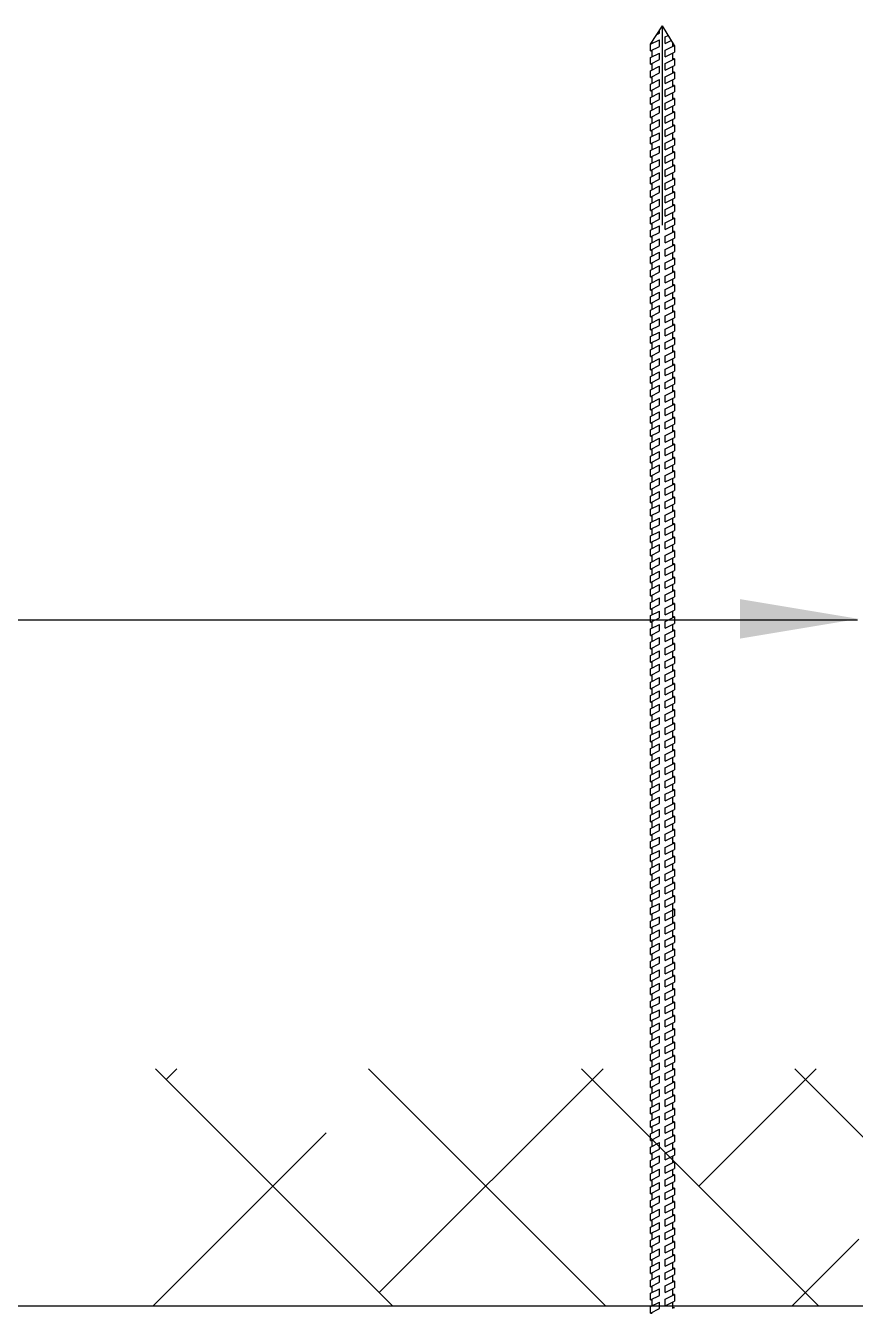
# Model space of a CAD drawing. Header units: millimetres. Extents: x -1985 to 969, y 203 to 500.
# Drawn here: x -1862.67 to -1845.19, y 338.74 to 365.86 of the extents above; entities that cross this region are included whole.
import ezdxf

# ---------------------------------------------------------------- set-up
doc = ezdxf.new("R2010")
doc.units = ezdxf.units.MM
doc.layers.add('А_1500_90', color=7, linetype='Continuous')

msp = doc.modelspace()

# ---------------------------------------------------------------- linework, layer by layer
for p, q in [((-1885.632, 353.347), (-1845.142, 353.347)), ((-1854.933, 338.891), (-1859.933, 343.891)), ((-1859.707, 343.664), (-1859.48, 343.891)), ((-1850.443, 338.891), (-1855.443, 343.891)), ((-1855.217, 339.174), (-1850.5, 343.891)), ((-1845.953, 338.891), (-1850.953, 343.891)), ((-1848.482, 341.419), (-1846.01, 343.891)), ((-1841.463, 338.891), (-1846.463, 343.891)), ((-1859.99, 338.891), (-1856.339, 342.542)), ((-1846.52, 338.891), (-1845.114, 340.297)), ((-1794.595, 338.891), (-1867.248, 338.891))]:
    msp.add_line(p, q)
msp.add_solid([(-1847.618, 353.784), (-1847.618, 352.951), (-1845.118, 353.368)])
at = {"layer": 'А_1500_90'}
for p, q in [((-1849.499, 365.471), (-1849.248, 365.862)), ((-1849.367, 365.678), (-1849.309, 365.707)), ((-1849.309, 365.707), (-1849.309, 365.768)), ((-1848.999, 365.446), (-1849.248, 365.862)), ((-1849.192, 365.628), (-1849.127, 365.66)), ((-1849.192, 365.488), (-1849.192, 365.628)), ((-1849.499, 365.471), (-1849.309, 365.568)), ((-1849.499, 365.331), (-1849.499, 365.471)), ((-1849.499, 365.331), (-1849.309, 365.428)), ((-1849.469, 365.486), (-1849.469, 365.518)), ((-1849.309, 365.428), (-1849.309, 365.568)), ((-1849.192, 365.488), (-1849.063, 365.553)), ((-1849.192, 365.347), (-1848.999, 365.446)), ((-1849.029, 365.43), (-1849.029, 365.496)), ((-1848.999, 365.446), (-1849.029, 365.446)), ((-1848.999, 365.446), (-1848.999, 365.306)), ((-1849.499, 365.331), (-1849.469, 365.331)), ((-1849.499, 365.191), (-1849.309, 365.288)), ((-1849.499, 365.051), (-1849.499, 365.191)), ((-1849.499, 365.051), (-1849.309, 365.148)), ((-1849.469, 365.206), (-1849.469, 365.346)), ((-1849.309, 365.148), (-1849.309, 365.288)), ((-1849.192, 365.207), (-1849.192, 365.347)), ((-1849.192, 365.207), (-1848.999, 365.306)), ((-1849.192, 365.068), (-1848.999, 365.166)), ((-1849.029, 365.151), (-1849.029, 365.29)), ((-1848.999, 365.166), (-1849.029, 365.166)), ((-1848.999, 365.166), (-1848.999, 365.026)), ((-1849.499, 365.051), (-1849.469, 365.051)), ((-1849.499, 364.912), (-1849.309, 365.008)), ((-1849.499, 364.772), (-1849.499, 364.912)), ((-1849.499, 364.772), (-1849.309, 364.868)), ((-1849.469, 364.927), (-1849.469, 365.066)), ((-1849.309, 364.868), (-1849.309, 365.008)), ((-1849.192, 364.928), (-1849.192, 365.068)), ((-1849.192, 364.928), (-1848.999, 365.026)), ((-1849.192, 364.788), (-1848.999, 364.886)), ((-1849.029, 364.871), (-1849.029, 365.011)), ((-1848.999, 364.886), (-1849.029, 364.886)), ((-1848.999, 364.886), (-1848.999, 364.746)), ((-1849.499, 364.772), (-1849.469, 364.772)), ((-1849.499, 364.631), (-1849.309, 364.728)), ((-1849.499, 364.491), (-1849.499, 364.631)), ((-1849.499, 364.491), (-1849.309, 364.588)), ((-1849.469, 364.647), (-1849.469, 364.787)), ((-1849.309, 364.588), (-1849.309, 364.728)), ((-1849.192, 364.648), (-1849.192, 364.788)), ((-1849.192, 364.648), (-1848.999, 364.746)), ((-1849.192, 364.509), (-1848.999, 364.607)), ((-1849.029, 364.592), (-1849.029, 364.731)), ((-1848.999, 364.607), (-1849.029, 364.607)), ((-1848.999, 364.607), (-1848.999, 364.467)), ((-1849.499, 364.491), (-1849.469, 364.491)), ((-1849.499, 364.353), (-1849.309, 364.449)), ((-1849.499, 364.213), (-1849.499, 364.353)), ((-1849.499, 364.213), (-1849.309, 364.309)), ((-1849.469, 364.368), (-1849.469, 364.507)), ((-1849.309, 364.309), (-1849.309, 364.449)), ((-1849.192, 364.369), (-1849.192, 364.509)), ((-1849.192, 364.369), (-1848.999, 364.467)), ((-1849.192, 364.229), (-1848.999, 364.327)), ((-1849.029, 364.312), (-1849.029, 364.452)), ((-1848.999, 364.327), (-1849.029, 364.327)), ((-1848.999, 364.327), (-1848.999, 364.187)), ((-1849.499, 364.213), (-1849.469, 364.213)), ((-1849.499, 364.072), (-1849.309, 364.169)), ((-1849.499, 363.932), (-1849.499, 364.072)), ((-1849.499, 363.932), (-1849.309, 364.029)), ((-1849.469, 364.088), (-1849.469, 364.228)), ((-1849.309, 364.029), (-1849.309, 364.169)), ((-1849.192, 364.089), (-1849.192, 364.229)), ((-1849.192, 364.089), (-1848.999, 364.187)), ((-1849.192, 363.949), (-1848.999, 364.047)), ((-1849.029, 364.032), (-1849.029, 364.172)), ((-1848.999, 364.047), (-1849.029, 364.047)), ((-1848.999, 364.047), (-1848.999, 363.907)), ((-1849.499, 363.932), (-1849.469, 363.932)), ((-1849.499, 363.792), (-1849.309, 363.889)), ((-1849.499, 363.652), (-1849.499, 363.792)), ((-1849.499, 363.652), (-1849.309, 363.749)), ((-1849.469, 363.807), (-1849.469, 363.948)), ((-1849.309, 363.749), (-1849.309, 363.889)), ((-1849.192, 363.809), (-1849.192, 363.949)), ((-1849.192, 363.809), (-1848.999, 363.907)), ((-1849.192, 363.668), (-1848.999, 363.767)), ((-1849.029, 363.751), (-1849.029, 363.892)), ((-1848.999, 363.767), (-1849.029, 363.767)), ((-1848.999, 363.767), (-1848.999, 363.627)), ((-1849.499, 363.652), (-1849.469, 363.652)), ((-1849.499, 363.512), (-1849.309, 363.609)), ((-1849.499, 363.372), (-1849.499, 363.512)), ((-1849.499, 363.372), (-1849.309, 363.469)), ((-1849.469, 363.527), (-1849.469, 363.667)), ((-1849.309, 363.469), (-1849.309, 363.609)), ((-1849.192, 363.528), (-1849.192, 363.668)), ((-1849.192, 363.528), (-1848.999, 363.627)), ((-1849.192, 363.388), (-1848.999, 363.486)), ((-1849.029, 363.471), (-1849.029, 363.611)), ((-1848.999, 363.486), (-1849.029, 363.486)), ((-1848.999, 363.486), (-1848.999, 363.346)), ((-1849.499, 363.372), (-1849.469, 363.372)), ((-1849.499, 363.231), (-1849.309, 363.328)), ((-1849.499, 363.091), (-1849.499, 363.231)), ((-1849.499, 363.091), (-1849.309, 363.188)), ((-1849.469, 363.247), (-1849.469, 363.387)), ((-1849.309, 363.188), (-1849.309, 363.328)), ((-1849.192, 363.248), (-1849.192, 363.388)), ((-1849.192, 363.248), (-1848.999, 363.346)), ((-1849.192, 363.108), (-1848.999, 363.206)), ((-1849.029, 363.191), (-1849.029, 363.331)), ((-1848.999, 363.206), (-1849.029, 363.206)), ((-1848.999, 363.206), (-1848.999, 363.066)), ((-1849.499, 363.091), (-1849.469, 363.091)), ((-1849.499, 362.951), (-1849.309, 363.048)), ((-1849.499, 362.811), (-1849.499, 362.951)), ((-1849.469, 362.966), (-1849.469, 363.107)), ((-1849.309, 362.908), (-1849.309, 363.048)), ((-1849.192, 362.968), (-1849.192, 363.108)), ((-1849.192, 362.968), (-1848.999, 363.066)), ((-1849.192, 362.829), (-1848.999, 362.927)), ((-1849.029, 362.912), (-1849.029, 363.051)), ((-1848.999, 362.927), (-1849.029, 362.927)), ((-1848.999, 362.927), (-1848.999, 362.787)), ((-1849.499, 362.811), (-1849.309, 362.908)), ((-1849.499, 362.811), (-1849.469, 362.811)), ((-1849.499, 362.672), (-1849.309, 362.769)), ((-1849.499, 362.532), (-1849.499, 362.672)), ((-1849.469, 362.687), (-1849.469, 362.826)), ((-1849.309, 362.629), (-1849.309, 362.769)), ((-1849.192, 362.689), (-1849.192, 362.829)), ((-1849.192, 362.689), (-1848.999, 362.787)), ((-1849.192, 362.548), (-1848.999, 362.647)), ((-1849.029, 362.631), (-1849.029, 362.772)), ((-1848.999, 362.647), (-1849.029, 362.647)), ((-1848.999, 362.647), (-1848.999, 362.507)), ((-1849.499, 362.532), (-1849.309, 362.629)), ((-1849.499, 362.532), (-1849.469, 362.532)), ((-1849.499, 362.392), (-1849.309, 362.489)), ((-1849.499, 362.252), (-1849.499, 362.392)), ((-1849.469, 362.407), (-1849.469, 362.547)), ((-1849.309, 362.349), (-1849.309, 362.489)), ((-1849.192, 362.408), (-1849.192, 362.548)), ((-1849.192, 362.408), (-1848.999, 362.507)), ((-1849.192, 362.269), (-1848.999, 362.367)), ((-1849.029, 362.352), (-1849.029, 362.491)), ((-1848.999, 362.367), (-1849.029, 362.367)), ((-1848.999, 362.367), (-1848.999, 362.227)), ((-1849.499, 362.252), (-1849.309, 362.349)), ((-1849.499, 362.252), (-1849.469, 362.252)), ((-1849.499, 362.113), (-1849.309, 362.209)), ((-1849.499, 361.973), (-1849.499, 362.113)), ((-1849.469, 362.128), (-1849.469, 362.267)), ((-1849.309, 362.069), (-1849.309, 362.209)), ((-1849.192, 362.129), (-1849.192, 362.269)), ((-1849.192, 362.129), (-1848.999, 362.227)), ((-1849.029, 362.072), (-1849.029, 362.212)), ((-1849.499, 361.973), (-1849.309, 362.069)), ((-1849.499, 361.973), (-1849.469, 361.973)), ((-1849.499, 361.832), (-1849.309, 361.929)), ((-1849.499, 361.692), (-1849.499, 361.832)), ((-1849.469, 361.848), (-1849.469, 361.988)), ((-1849.309, 361.789), (-1849.309, 361.929)), ((-1849.192, 361.989), (-1848.999, 362.087)), ((-1849.192, 361.849), (-1849.192, 361.989)), ((-1849.192, 361.849), (-1848.999, 361.947)), ((-1848.999, 362.087), (-1849.029, 362.087)), ((-1849.029, 361.793), (-1849.029, 361.932)), ((-1848.999, 362.087), (-1848.999, 361.947)), ((-1849.499, 361.692), (-1849.309, 361.789)), ((-1849.499, 361.692), (-1849.469, 361.692)), ((-1849.499, 361.553), (-1849.309, 361.65)), ((-1849.499, 361.413), (-1849.499, 361.553)), ((-1849.469, 361.569), (-1849.469, 361.708)), ((-1849.309, 361.51), (-1849.309, 361.65)), ((-1849.192, 361.71), (-1848.999, 361.808)), ((-1849.192, 361.57), (-1849.192, 361.71)), ((-1849.192, 361.57), (-1848.999, 361.668)), ((-1848.999, 361.808), (-1849.029, 361.808)), ((-1849.029, 361.513), (-1849.029, 361.653)), ((-1848.999, 361.808), (-1848.999, 361.668)), ((-1849.499, 361.413), (-1849.309, 361.51)), ((-1849.499, 361.413), (-1849.469, 361.413)), ((-1849.499, 361.273), (-1849.309, 361.37)), ((-1849.469, 361.288), (-1849.469, 361.429)), ((-1849.309, 361.23), (-1849.309, 361.37)), ((-1849.192, 361.43), (-1848.999, 361.528)), ((-1849.192, 361.29), (-1849.192, 361.43)), ((-1849.192, 361.29), (-1848.999, 361.388)), ((-1848.999, 361.528), (-1849.029, 361.528)), ((-1849.029, 361.232), (-1849.029, 361.373)), ((-1848.999, 361.528), (-1848.999, 361.388)), ((-1849.499, 361.133), (-1849.499, 361.273)), ((-1849.499, 361.133), (-1849.309, 361.23)), ((-1849.499, 361.133), (-1849.469, 361.133)), ((-1849.499, 360.993), (-1849.309, 361.09)), ((-1849.469, 361.008), (-1849.469, 361.148)), ((-1849.309, 360.95), (-1849.309, 361.09)), ((-1849.192, 361.15), (-1848.999, 361.248)), ((-1849.192, 361.01), (-1849.192, 361.15)), ((-1849.192, 361.01), (-1848.999, 361.108)), ((-1848.999, 361.248), (-1849.029, 361.248)), ((-1849.029, 360.952), (-1849.029, 361.092)), ((-1848.999, 361.248), (-1848.999, 361.108)), ((-1849.499, 360.853), (-1849.499, 360.993)), ((-1849.499, 360.853), (-1849.309, 360.95)), ((-1849.499, 360.853), (-1849.469, 360.853)), ((-1849.499, 360.713), (-1849.309, 360.81)), ((-1849.469, 360.728), (-1849.469, 360.868)), ((-1849.309, 360.67), (-1849.309, 360.81)), ((-1849.192, 360.869), (-1848.999, 360.968)), ((-1849.192, 360.729), (-1849.192, 360.869)), ((-1849.192, 360.729), (-1848.999, 360.828)), ((-1848.999, 360.968), (-1849.029, 360.968)), ((-1849.029, 360.672), (-1849.029, 360.812)), ((-1848.999, 360.968), (-1848.999, 360.828)), ((-1849.499, 360.573), (-1849.499, 360.713)), ((-1849.499, 360.573), (-1849.309, 360.67)), ((-1849.499, 360.573), (-1849.469, 360.573)), ((-1849.499, 360.432), (-1849.309, 360.529)), ((-1849.469, 360.448), (-1849.469, 360.588)), ((-1849.309, 360.389), (-1849.309, 360.529)), ((-1849.192, 360.589), (-1848.999, 360.687)), ((-1849.192, 360.449), (-1849.192, 360.589)), ((-1849.192, 360.449), (-1848.999, 360.547)), ((-1848.999, 360.687), (-1849.029, 360.687)), ((-1849.029, 360.392), (-1849.029, 360.532)), ((-1848.999, 360.687), (-1848.999, 360.547)), ((-1849.499, 360.292), (-1849.499, 360.432)), ((-1849.499, 360.292), (-1849.309, 360.389)), ((-1849.499, 360.292), (-1849.469, 360.292)), ((-1849.499, 360.152), (-1849.309, 360.249)), ((-1849.469, 360.167), (-1849.469, 360.308)), ((-1849.309, 360.109), (-1849.309, 360.249)), ((-1849.192, 360.309), (-1848.999, 360.407)), ((-1849.192, 360.169), (-1849.192, 360.309)), ((-1849.192, 360.169), (-1848.999, 360.267)), ((-1848.999, 360.407), (-1849.029, 360.407)), ((-1849.029, 360.112), (-1849.029, 360.252)), ((-1848.999, 360.407), (-1848.999, 360.267)), ((-1849.499, 360.012), (-1849.499, 360.152)), ((-1849.499, 360.012), (-1849.309, 360.109)), ((-1849.499, 360.012), (-1849.469, 360.012)), ((-1849.499, 359.873), (-1849.309, 359.97)), ((-1849.469, 359.888), (-1849.469, 360.027)), ((-1849.309, 359.83), (-1849.309, 359.97)), ((-1849.192, 360.03), (-1848.999, 360.128)), ((-1849.192, 359.89), (-1849.192, 360.03)), ((-1849.192, 359.89), (-1848.999, 359.988)), ((-1848.999, 360.128), (-1849.029, 360.128)), ((-1849.029, 359.832), (-1849.029, 359.972)), ((-1848.999, 360.128), (-1848.999, 359.988)), ((-1849.499, 359.733), (-1849.499, 359.873)), ((-1849.499, 359.733), (-1849.309, 359.83)), ((-1849.499, 359.733), (-1849.469, 359.733)), ((-1849.499, 359.593), (-1849.309, 359.69)), ((-1849.469, 359.608), (-1849.469, 359.748)), ((-1849.309, 359.55), (-1849.309, 359.69)), ((-1849.192, 359.749), (-1848.999, 359.848)), ((-1849.192, 359.609), (-1849.192, 359.749)), ((-1849.192, 359.609), (-1848.999, 359.708)), ((-1848.999, 359.848), (-1849.029, 359.848)), ((-1849.029, 359.553), (-1849.029, 359.692)), ((-1848.999, 359.848), (-1848.999, 359.708)), ((-1849.499, 359.453), (-1849.499, 359.593)), ((-1849.499, 359.453), (-1849.309, 359.55)), ((-1849.499, 359.453), (-1849.469, 359.453)), ((-1849.499, 359.314), (-1849.309, 359.41)), ((-1849.469, 359.329), (-1849.469, 359.468)), ((-1849.309, 359.27), (-1849.309, 359.41)), ((-1849.192, 359.47), (-1848.999, 359.568)), ((-1849.192, 359.33), (-1849.192, 359.47)), ((-1849.192, 359.33), (-1848.999, 359.428)), ((-1848.999, 359.568), (-1849.029, 359.568)), ((-1849.029, 359.273), (-1849.029, 359.413)), ((-1848.999, 359.568), (-1848.999, 359.428)), ((-1849.499, 359.174), (-1849.499, 359.314)), ((-1849.499, 359.174), (-1849.309, 359.27)), ((-1849.499, 359.174), (-1849.469, 359.174)), ((-1849.499, 359.033), (-1849.309, 359.13)), ((-1849.469, 359.049), (-1849.469, 359.189)), ((-1849.309, 358.99), (-1849.309, 359.13)), ((-1849.192, 359.19), (-1848.999, 359.288)), ((-1849.192, 359.05), (-1849.192, 359.19)), ((-1849.192, 359.05), (-1848.999, 359.148)), ((-1848.999, 359.288), (-1849.029, 359.288)), ((-1849.029, 358.994), (-1849.029, 359.133)), ((-1848.999, 359.288), (-1848.999, 359.148)), ((-1849.499, 358.893), (-1849.499, 359.033)), ((-1849.499, 358.893), (-1849.309, 358.99)), ((-1849.499, 358.893), (-1849.469, 358.893)), ((-1849.499, 358.754), (-1849.309, 358.851)), ((-1849.469, 358.77), (-1849.469, 358.909)), ((-1849.309, 358.711), (-1849.309, 358.851)), ((-1849.192, 358.911), (-1848.999, 359.009)), ((-1849.192, 358.771), (-1849.192, 358.911)), ((-1849.192, 358.771), (-1848.999, 358.869)), ((-1848.999, 359.009), (-1849.029, 359.009)), ((-1849.029, 358.714), (-1849.029, 358.854)), ((-1848.999, 359.009), (-1848.999, 358.869)), ((-1849.499, 358.614), (-1849.499, 358.754)), ((-1849.499, 358.614), (-1849.309, 358.711)), ((-1849.499, 358.614), (-1849.469, 358.614)), ((-1849.499, 358.474), (-1849.309, 358.571)), ((-1849.469, 358.489), (-1849.469, 358.63)), ((-1849.309, 358.431), (-1849.309, 358.571)), ((-1849.192, 358.631), (-1848.999, 358.729)), ((-1849.192, 358.491), (-1849.192, 358.631)), ((-1849.192, 358.491), (-1848.999, 358.589)), ((-1848.999, 358.729), (-1849.029, 358.729)), ((-1849.029, 358.433), (-1849.029, 358.574)), ((-1848.999, 358.729), (-1848.999, 358.589)), ((-1849.499, 358.334), (-1849.499, 358.474)), ((-1849.499, 358.334), (-1849.309, 358.431)), ((-1849.499, 358.334), (-1849.469, 358.334)), ((-1849.469, 358.209), (-1849.469, 358.349)), ((-1849.192, 358.35), (-1848.999, 358.449)), ((-1849.192, 358.21), (-1849.192, 358.35)), ((-1849.192, 358.21), (-1848.999, 358.309)), ((-1848.999, 358.449), (-1849.029, 358.449)), ((-1848.999, 358.449), (-1848.999, 358.309)), ((-1849.499, 358.194), (-1849.309, 358.291)), ((-1849.499, 358.054), (-1849.499, 358.194)), ((-1849.499, 358.054), (-1849.309, 358.151)), ((-1849.499, 358.054), (-1849.469, 358.054)), ((-1849.469, 357.929), (-1849.469, 358.069)), ((-1849.309, 358.151), (-1849.309, 358.291)), ((-1849.192, 358.07), (-1848.999, 358.168)), ((-1849.192, 357.93), (-1849.192, 358.07)), ((-1849.192, 357.93), (-1848.999, 358.028)), ((-1849.029, 358.153), (-1849.029, 358.293)), ((-1848.999, 358.168), (-1849.029, 358.168)), ((-1848.999, 358.168), (-1848.999, 358.028)), ((-1849.499, 357.914), (-1849.309, 358.011)), ((-1849.499, 357.774), (-1849.499, 357.914)), ((-1849.499, 357.774), (-1849.309, 357.871)), ((-1849.499, 357.774), (-1849.469, 357.774)), ((-1849.469, 357.648), (-1849.469, 357.789)), ((-1849.309, 357.871), (-1849.309, 358.011)), ((-1849.192, 357.79), (-1848.999, 357.888)), ((-1849.192, 357.65), (-1849.192, 357.79)), ((-1849.029, 357.873), (-1849.029, 358.013)), ((-1848.999, 357.888), (-1849.029, 357.888)), ((-1848.999, 357.888), (-1848.999, 357.748)), ((-1849.499, 357.633), (-1849.309, 357.73)), ((-1849.499, 357.493), (-1849.499, 357.633)), ((-1849.499, 357.493), (-1849.309, 357.59)), ((-1849.499, 357.493), (-1849.469, 357.493)), ((-1849.469, 357.368), (-1849.469, 357.508)), ((-1849.309, 357.59), (-1849.309, 357.73)), ((-1849.192, 357.65), (-1848.999, 357.748)), ((-1849.192, 357.51), (-1848.999, 357.608)), ((-1849.192, 357.37), (-1849.192, 357.51)), ((-1849.029, 357.592), (-1849.029, 357.733)), ((-1848.999, 357.608), (-1849.029, 357.608)), ((-1848.999, 357.608), (-1848.999, 357.468)), ((-1849.499, 357.353), (-1849.309, 357.45)), ((-1849.499, 357.213), (-1849.499, 357.353)), ((-1849.499, 357.213), (-1849.309, 357.31)), ((-1849.469, 357.089), (-1849.469, 357.228)), ((-1849.309, 357.31), (-1849.309, 357.45)), ((-1849.192, 357.37), (-1848.999, 357.468)), ((-1849.192, 357.23), (-1848.999, 357.329)), ((-1849.192, 357.09), (-1849.192, 357.23)), ((-1849.029, 357.313), (-1849.029, 357.452)), ((-1848.999, 357.329), (-1849.029, 357.329)), ((-1848.999, 357.329), (-1848.999, 357.189)), ((-1849.499, 357.213), (-1849.469, 357.213)), ((-1849.499, 357.074), (-1849.309, 357.171)), ((-1849.499, 356.934), (-1849.499, 357.074)), ((-1849.499, 356.934), (-1849.309, 357.031)), ((-1849.469, 356.809), (-1849.469, 356.949)), ((-1849.309, 357.031), (-1849.309, 357.171)), ((-1849.192, 357.09), (-1848.999, 357.189)), ((-1849.192, 356.95), (-1848.999, 357.049)), ((-1849.192, 356.81), (-1849.192, 356.95)), ((-1849.029, 357.033), (-1849.029, 357.173)), ((-1848.999, 357.049), (-1849.029, 357.049)), ((-1848.999, 357.049), (-1848.999, 356.909)), ((-1849.499, 356.934), (-1849.469, 356.934)), ((-1849.499, 356.794), (-1849.309, 356.891)), ((-1849.499, 356.654), (-1849.499, 356.794)), ((-1849.499, 356.654), (-1849.309, 356.751)), ((-1849.309, 356.751), (-1849.309, 356.891)), ((-1849.192, 356.81), (-1848.999, 356.909)), ((-1849.192, 356.671), (-1848.999, 356.769)), ((-1849.192, 356.531), (-1849.192, 356.671)), ((-1849.029, 356.754), (-1849.029, 356.893)), ((-1848.999, 356.769), (-1849.029, 356.769)), ((-1848.999, 356.769), (-1848.999, 356.629)), ((-1849.499, 356.654), (-1849.469, 356.654)), ((-1849.499, 356.514), (-1849.309, 356.611)), ((-1849.499, 356.374), (-1849.499, 356.514)), ((-1849.499, 356.374), (-1849.309, 356.471)), ((-1849.469, 356.53), (-1849.469, 356.669)), ((-1849.309, 356.471), (-1849.309, 356.611)), ((-1849.192, 356.531), (-1848.999, 356.629)), ((-1849.192, 356.391), (-1848.999, 356.489)), ((-1849.029, 356.474), (-1849.029, 356.614)), ((-1848.999, 356.489), (-1849.029, 356.489)), ((-1848.999, 356.489), (-1848.999, 356.349)), ((-1849.499, 356.374), (-1849.469, 356.374)), ((-1849.499, 356.234), (-1849.309, 356.331)), ((-1849.499, 356.094), (-1849.499, 356.234)), ((-1849.499, 356.094), (-1849.309, 356.191)), ((-1849.469, 356.249), (-1849.469, 356.39)), ((-1849.309, 356.191), (-1849.309, 356.331)), ((-1849.192, 356.251), (-1849.192, 356.391)), ((-1849.192, 356.251), (-1848.999, 356.349)), ((-1849.192, 356.111), (-1848.999, 356.21)), ((-1849.029, 356.194), (-1849.029, 356.334)), ((-1848.999, 356.21), (-1849.029, 356.21)), ((-1848.999, 356.21), (-1848.999, 356.07)), ((-1849.499, 356.094), (-1849.469, 356.094)), ((-1849.499, 355.955), (-1849.309, 356.052)), ((-1849.499, 355.815), (-1849.499, 355.955)), ((-1849.499, 355.815), (-1849.309, 355.912)), ((-1849.469, 355.97), (-1849.469, 356.109)), ((-1849.309, 355.912), (-1849.309, 356.052)), ((-1849.192, 355.971), (-1849.192, 356.111)), ((-1849.192, 355.971), (-1848.999, 356.07)), ((-1849.192, 355.831), (-1848.999, 355.929)), ((-1849.029, 355.914), (-1849.029, 356.054)), ((-1848.999, 355.929), (-1849.029, 355.929)), ((-1848.999, 355.929), (-1848.999, 355.789)), ((-1849.499, 355.815), (-1849.469, 355.815)), ((-1849.499, 355.675), (-1849.309, 355.772)), ((-1849.499, 355.535), (-1849.499, 355.675)), ((-1849.499, 355.535), (-1849.309, 355.632)), ((-1849.469, 355.69), (-1849.469, 355.83)), ((-1849.309, 355.632), (-1849.309, 355.772)), ((-1849.192, 355.691), (-1849.192, 355.831)), ((-1849.192, 355.691), (-1848.999, 355.789)), ((-1849.192, 355.551), (-1848.999, 355.649)), ((-1849.029, 355.634), (-1849.029, 355.774)), ((-1848.999, 355.649), (-1849.029, 355.649)), ((-1848.999, 355.649), (-1848.999, 355.509)), ((-1849.499, 355.535), (-1849.469, 355.535)), ((-1849.499, 355.395), (-1849.309, 355.491)), ((-1849.499, 355.255), (-1849.499, 355.395)), ((-1849.499, 355.255), (-1849.309, 355.351)), ((-1849.469, 355.41), (-1849.469, 355.55)), ((-1849.309, 355.351), (-1849.309, 355.491)), ((-1849.192, 355.411), (-1849.192, 355.551)), ((-1849.192, 355.411), (-1848.999, 355.509)), ((-1849.192, 355.271), (-1848.999, 355.369)), ((-1849.029, 355.354), (-1849.029, 355.494)), ((-1848.999, 355.369), (-1849.029, 355.369)), ((-1848.999, 355.369), (-1848.999, 355.229)), ((-1849.499, 355.255), (-1849.469, 355.255)), ((-1849.499, 355.114), (-1849.309, 355.211)), ((-1849.499, 354.974), (-1849.499, 355.114)), ((-1849.499, 354.974), (-1849.309, 355.071)), ((-1849.469, 355.13), (-1849.469, 355.27)), ((-1849.309, 355.071), (-1849.309, 355.211)), ((-1849.192, 355.131), (-1849.192, 355.271)), ((-1849.192, 355.131), (-1848.999, 355.229)), ((-1849.192, 354.99), (-1848.999, 355.089)), ((-1849.029, 355.073), (-1849.029, 355.214)), ((-1848.999, 355.089), (-1849.029, 355.089)), ((-1848.999, 355.089), (-1848.999, 354.949)), ((-1849.499, 354.974), (-1849.469, 354.974)), ((-1849.499, 354.834), (-1849.309, 354.931)), ((-1849.499, 354.694), (-1849.499, 354.834)), ((-1849.499, 354.694), (-1849.309, 354.791)), ((-1849.469, 354.849), (-1849.469, 354.99)), ((-1849.309, 354.791), (-1849.309, 354.931)), ((-1849.192, 354.85), (-1849.192, 354.99)), ((-1849.192, 354.85), (-1848.999, 354.949)), ((-1849.192, 354.71), (-1848.999, 354.808)), ((-1849.029, 354.793), (-1849.029, 354.933)), ((-1848.999, 354.808), (-1849.029, 354.808)), ((-1848.999, 354.808), (-1848.999, 354.668)), ((-1849.499, 354.694), (-1849.469, 354.694)), ((-1849.499, 354.554), (-1849.309, 354.651)), ((-1849.499, 354.414), (-1849.499, 354.554)), ((-1849.499, 354.414), (-1849.309, 354.511)), ((-1849.469, 354.569), (-1849.469, 354.709)), ((-1849.309, 354.511), (-1849.309, 354.651)), ((-1849.192, 354.57), (-1849.192, 354.71)), ((-1849.192, 354.57), (-1848.999, 354.668)), ((-1849.192, 354.431), (-1848.999, 354.529)), ((-1849.029, 354.514), (-1849.029, 354.653)), ((-1848.999, 354.529), (-1849.029, 354.529)), ((-1848.999, 354.529), (-1848.999, 354.389)), ((-1849.499, 354.414), (-1849.469, 354.414)), ((-1849.499, 354.275), (-1849.309, 354.371)), ((-1849.499, 354.135), (-1849.499, 354.275)), ((-1849.499, 354.135), (-1849.309, 354.231)), ((-1849.469, 354.29), (-1849.469, 354.429)), ((-1849.309, 354.231), (-1849.309, 354.371)), ((-1849.192, 354.291), (-1849.192, 354.431)), ((-1849.192, 354.291), (-1848.999, 354.389)), ((-1849.192, 354.151), (-1848.999, 354.249)), ((-1849.029, 354.234), (-1849.029, 354.374)), ((-1848.999, 354.249), (-1849.029, 354.249)), ((-1848.999, 354.249), (-1848.999, 354.109)), ((-1849.499, 354.135), (-1849.469, 354.135)), ((-1849.499, 353.994), (-1849.309, 354.091)), ((-1849.499, 353.854), (-1849.499, 353.994)), ((-1849.469, 354.01), (-1849.469, 354.15)), ((-1849.309, 353.951), (-1849.309, 354.091)), ((-1849.192, 354.011), (-1849.192, 354.151)), ((-1849.192, 354.011), (-1848.999, 354.109)), ((-1849.192, 353.871), (-1848.999, 353.97)), ((-1849.029, 353.954), (-1849.029, 354.094)), ((-1848.999, 353.97), (-1849.029, 353.97)), ((-1848.999, 353.97), (-1848.999, 353.83)), ((-1849.499, 353.854), (-1849.309, 353.951)), ((-1849.499, 353.854), (-1849.469, 353.854)), ((-1849.499, 353.715), (-1849.309, 353.812)), ((-1849.499, 353.575), (-1849.499, 353.715)), ((-1849.469, 353.73), (-1849.469, 353.87)), ((-1849.309, 353.672), (-1849.309, 353.812)), ((-1849.192, 353.731), (-1849.192, 353.871)), ((-1849.192, 353.731), (-1848.999, 353.83)), ((-1849.192, 353.591), (-1848.999, 353.69)), ((-1849.029, 353.674), (-1849.029, 353.814)), ((-1848.999, 353.69), (-1849.029, 353.69)), ((-1848.999, 353.69), (-1848.999, 353.55)), ((-1849.499, 353.575), (-1849.309, 353.672)), ((-1849.499, 353.575), (-1849.469, 353.575)), ((-1849.499, 353.435), (-1849.309, 353.532)), ((-1849.499, 353.295), (-1849.499, 353.435)), ((-1849.469, 353.45), (-1849.469, 353.59)), ((-1849.309, 353.392), (-1849.309, 353.532)), ((-1849.192, 353.451), (-1849.192, 353.591)), ((-1849.192, 353.451), (-1848.999, 353.55)), ((-1849.029, 353.395), (-1849.029, 353.534)), ((-1849.499, 353.295), (-1849.309, 353.392)), ((-1849.499, 353.295), (-1849.469, 353.295)), ((-1849.499, 353.155), (-1849.309, 353.252)), ((-1849.499, 353.015), (-1849.499, 353.155)), ((-1849.469, 353.17), (-1849.469, 353.31)), ((-1849.309, 353.112), (-1849.309, 353.252)), ((-1849.192, 353.312), (-1848.999, 353.41)), ((-1849.192, 353.172), (-1849.192, 353.312)), ((-1849.192, 353.172), (-1848.999, 353.27)), ((-1848.999, 353.41), (-1849.029, 353.41)), ((-1849.029, 353.114), (-1849.029, 353.255)), ((-1848.999, 353.41), (-1848.999, 353.27)), ((-1849.499, 353.015), (-1849.309, 353.112)), ((-1849.499, 353.015), (-1849.469, 353.015)), ((-1849.499, 352.875), (-1849.309, 352.972)), ((-1849.499, 352.735), (-1849.499, 352.875)), ((-1849.469, 352.89), (-1849.469, 353.03)), ((-1849.309, 352.832), (-1849.309, 352.972)), ((-1849.192, 353.031), (-1848.999, 353.13)), ((-1849.192, 352.891), (-1849.192, 353.031)), ((-1849.192, 352.891), (-1848.999, 352.99)), ((-1848.999, 353.13), (-1849.029, 353.13)), ((-1849.029, 352.834), (-1849.029, 352.974)), ((-1848.999, 353.13), (-1848.999, 352.99)), ((-1849.499, 352.735), (-1849.309, 352.832)), ((-1849.499, 352.735), (-1849.469, 352.735)), ((-1849.499, 352.595), (-1849.309, 352.692)), ((-1849.469, 352.61), (-1849.469, 352.75)), ((-1849.309, 352.552), (-1849.309, 352.692)), ((-1849.192, 352.751), (-1848.999, 352.849)), ((-1849.192, 352.611), (-1849.192, 352.751)), ((-1849.192, 352.611), (-1848.999, 352.709)), ((-1848.999, 352.849), (-1849.029, 352.849)), ((-1849.029, 352.554), (-1849.029, 352.694)), ((-1848.999, 352.849), (-1848.999, 352.709)), ((-1849.499, 352.455), (-1849.499, 352.595)), ((-1849.499, 352.455), (-1849.309, 352.552)), ((-1849.499, 352.455), (-1849.469, 352.455)), ((-1849.499, 352.315), (-1849.309, 352.411)), ((-1849.469, 352.33), (-1849.469, 352.47)), ((-1849.309, 352.271), (-1849.309, 352.411)), ((-1849.192, 352.471), (-1848.999, 352.569)), ((-1849.192, 352.331), (-1849.192, 352.471)), ((-1849.192, 352.331), (-1848.999, 352.429)), ((-1848.999, 352.569), (-1849.029, 352.569)), ((-1849.029, 352.273), (-1849.029, 352.414)), ((-1848.999, 352.569), (-1848.999, 352.429)), ((-1849.499, 352.175), (-1849.499, 352.315)), ((-1849.499, 352.175), (-1849.309, 352.271)), ((-1849.499, 352.175), (-1849.469, 352.175)), ((-1849.499, 352.034), (-1849.309, 352.131)), ((-1849.469, 352.049), (-1849.469, 352.19)), ((-1849.309, 351.991), (-1849.309, 352.131)), ((-1849.192, 352.19), (-1848.999, 352.289)), ((-1849.192, 352.05), (-1849.192, 352.19)), ((-1849.192, 352.05), (-1848.999, 352.149)), ((-1848.999, 352.289), (-1849.029, 352.289)), ((-1849.029, 351.993), (-1849.029, 352.133)), ((-1848.999, 352.289), (-1848.999, 352.149)), ((-1849.499, 351.894), (-1849.499, 352.034)), ((-1849.499, 351.894), (-1849.309, 351.991)), ((-1849.499, 351.894), (-1849.469, 351.894)), ((-1849.499, 351.754), (-1849.309, 351.851)), ((-1849.469, 351.769), (-1849.469, 351.909)), ((-1849.309, 351.711), (-1849.309, 351.851)), ((-1849.192, 351.91), (-1848.999, 352.009)), ((-1849.192, 351.77), (-1849.192, 351.91)), ((-1849.192, 351.77), (-1848.999, 351.869)), ((-1848.999, 352.009), (-1849.029, 352.009)), ((-1849.029, 351.714), (-1849.029, 351.853)), ((-1848.999, 352.009), (-1848.999, 351.869)), ((-1849.499, 351.614), (-1849.499, 351.754)), ((-1849.499, 351.614), (-1849.309, 351.711)), ((-1849.499, 351.614), (-1849.469, 351.614)), ((-1849.499, 351.475), (-1849.309, 351.572)), ((-1849.469, 351.49), (-1849.469, 351.629)), ((-1849.309, 351.432), (-1849.309, 351.572)), ((-1849.192, 351.631), (-1848.999, 351.729)), ((-1849.192, 351.491), (-1849.192, 351.631)), ((-1849.192, 351.491), (-1848.999, 351.589)), ((-1848.999, 351.729), (-1849.029, 351.729)), ((-1849.029, 351.434), (-1849.029, 351.574)), ((-1848.999, 351.729), (-1848.999, 351.589)), ((-1849.499, 351.335), (-1849.499, 351.475)), ((-1849.499, 351.335), (-1849.309, 351.432)), ((-1849.499, 351.335), (-1849.469, 351.335)), ((-1849.499, 351.195), (-1849.309, 351.291)), ((-1849.469, 351.21), (-1849.469, 351.35)), ((-1849.309, 351.151), (-1849.309, 351.291)), ((-1849.192, 351.351), (-1848.999, 351.449)), ((-1849.192, 351.211), (-1849.192, 351.351)), ((-1849.192, 351.211), (-1848.999, 351.309)), ((-1848.999, 351.449), (-1849.029, 351.449)), ((-1849.029, 351.155), (-1849.029, 351.294)), ((-1848.999, 351.449), (-1848.999, 351.309)), ((-1849.499, 351.055), (-1849.499, 351.195)), ((-1849.499, 351.055), (-1849.309, 351.151)), ((-1849.499, 351.055), (-1849.469, 351.055)), ((-1849.499, 350.915), (-1849.309, 351.012)), ((-1849.469, 350.93), (-1849.469, 351.07)), ((-1849.309, 350.872), (-1849.309, 351.012)), ((-1849.192, 351.072), (-1848.999, 351.17)), ((-1849.192, 350.932), (-1849.192, 351.072)), ((-1849.192, 350.932), (-1848.999, 351.03)), ((-1848.999, 351.17), (-1849.029, 351.17)), ((-1849.029, 350.874), (-1849.029, 351.015)), ((-1848.999, 351.17), (-1848.999, 351.03)), ((-1849.499, 350.775), (-1849.499, 350.915)), ((-1849.499, 350.775), (-1849.309, 350.872)), ((-1849.499, 350.775), (-1849.469, 350.775)), ((-1849.499, 350.635), (-1849.309, 350.732)), ((-1849.469, 350.65), (-1849.469, 350.79)), ((-1849.309, 350.592), (-1849.309, 350.732)), ((-1849.192, 350.791), (-1848.999, 350.89)), ((-1849.192, 350.651), (-1849.192, 350.791)), ((-1849.192, 350.651), (-1848.999, 350.75)), ((-1848.999, 350.89), (-1849.029, 350.89)), ((-1849.029, 350.594), (-1849.029, 350.734)), ((-1848.999, 350.89), (-1848.999, 350.75)), ((-1849.499, 350.495), (-1849.499, 350.635)), ((-1849.499, 350.495), (-1849.309, 350.592)), ((-1849.499, 350.495), (-1849.469, 350.495)), ((-1849.499, 350.355), (-1849.309, 350.452)), ((-1849.469, 350.37), (-1849.469, 350.51)), ((-1849.309, 350.312), (-1849.309, 350.452)), ((-1849.192, 350.511), (-1848.999, 350.609)), ((-1849.192, 350.371), (-1849.192, 350.511)), ((-1849.192, 350.371), (-1848.999, 350.469)), ((-1848.999, 350.609), (-1849.029, 350.609)), ((-1849.029, 350.314), (-1849.029, 350.454)), ((-1848.999, 350.609), (-1848.999, 350.469)), ((-1849.499, 350.215), (-1849.499, 350.355)), ((-1849.499, 350.215), (-1849.309, 350.312)), ((-1849.499, 350.215), (-1849.469, 350.215)), ((-1849.499, 350.074), (-1849.309, 350.171)), ((-1849.469, 350.09), (-1849.469, 350.23)), ((-1849.309, 350.031), (-1849.309, 350.171)), ((-1849.192, 350.231), (-1848.999, 350.329)), ((-1849.192, 350.091), (-1849.192, 350.231)), ((-1849.192, 350.091), (-1848.999, 350.189)), ((-1848.999, 350.329), (-1849.029, 350.329)), ((-1849.029, 350.034), (-1849.029, 350.174)), ((-1848.999, 350.329), (-1848.999, 350.189)), ((-1849.499, 349.934), (-1849.499, 350.074)), ((-1849.499, 349.934), (-1849.309, 350.031)), ((-1849.499, 349.934), (-1849.469, 349.934)), ((-1849.499, 349.794), (-1849.309, 349.891)), ((-1849.469, 349.809), (-1849.469, 349.95)), ((-1849.309, 349.751), (-1849.309, 349.891)), ((-1849.192, 349.951), (-1848.999, 350.049)), ((-1849.192, 349.811), (-1849.192, 349.951)), ((-1849.192, 349.811), (-1848.999, 349.909)), ((-1848.999, 350.049), (-1849.029, 350.049)), ((-1849.029, 349.753), (-1849.029, 349.894)), ((-1848.999, 350.049), (-1848.999, 349.909)), ((-1849.499, 349.654), (-1849.499, 349.794)), ((-1849.499, 349.654), (-1849.309, 349.751)), ((-1849.499, 349.654), (-1849.469, 349.654)), ((-1849.469, 349.529), (-1849.469, 349.669)), ((-1849.192, 349.671), (-1848.999, 349.769)), ((-1849.192, 349.531), (-1849.192, 349.671)), ((-1849.192, 349.531), (-1848.999, 349.629)), ((-1848.999, 349.769), (-1849.029, 349.769)), ((-1848.999, 349.769), (-1848.999, 349.629)), ((-1849.499, 349.514), (-1849.309, 349.611)), ((-1849.499, 349.374), (-1849.499, 349.514)), ((-1849.499, 349.374), (-1849.309, 349.471)), ((-1849.499, 349.374), (-1849.469, 349.374)), ((-1849.469, 349.249), (-1849.469, 349.389)), ((-1849.309, 349.471), (-1849.309, 349.611)), ((-1849.192, 349.39), (-1848.999, 349.488)), ((-1849.192, 349.25), (-1849.192, 349.39)), ((-1849.192, 349.25), (-1848.999, 349.348)), ((-1849.029, 349.473), (-1849.029, 349.613)), ((-1848.999, 349.488), (-1849.029, 349.488)), ((-1848.999, 349.488), (-1848.999, 349.348)), ((-1849.499, 349.234), (-1849.309, 349.33)), ((-1849.499, 349.094), (-1849.499, 349.234)), ((-1849.499, 349.094), (-1849.309, 349.19)), ((-1849.499, 349.094), (-1849.469, 349.094)), ((-1849.469, 348.969), (-1849.469, 349.109)), ((-1849.309, 349.19), (-1849.309, 349.33)), ((-1849.192, 349.11), (-1848.999, 349.208)), ((-1849.192, 348.97), (-1849.192, 349.11)), ((-1849.029, 349.193), (-1849.029, 349.333)), ((-1848.999, 349.208), (-1849.029, 349.208)), ((-1848.999, 349.208), (-1848.999, 349.068)), ((-1849.499, 348.953), (-1849.309, 349.05)), ((-1849.499, 348.813), (-1849.499, 348.953)), ((-1849.499, 348.813), (-1849.309, 348.91)), ((-1849.499, 348.813), (-1849.469, 348.813)), ((-1849.469, 348.69), (-1849.469, 348.829)), ((-1849.309, 348.91), (-1849.309, 349.05)), ((-1849.192, 348.97), (-1848.999, 349.068)), ((-1849.192, 348.831), (-1848.999, 348.929)), ((-1849.192, 348.691), (-1849.192, 348.831)), ((-1849.029, 348.914), (-1849.029, 349.053)), ((-1848.999, 348.929), (-1849.029, 348.929)), ((-1848.999, 348.929), (-1848.999, 348.789)), ((-1849.499, 348.674), (-1849.309, 348.771)), ((-1849.499, 348.534), (-1849.499, 348.674)), ((-1849.499, 348.534), (-1849.309, 348.631)), ((-1849.499, 348.534), (-1849.469, 348.534)), ((-1849.469, 348.409), (-1849.469, 348.55)), ((-1849.309, 348.631), (-1849.309, 348.771)), ((-1849.192, 348.691), (-1848.999, 348.789)), ((-1849.192, 348.551), (-1848.999, 348.649)), ((-1849.192, 348.411), (-1849.192, 348.551)), ((-1849.029, 348.634), (-1849.029, 348.774)), ((-1848.999, 348.649), (-1849.029, 348.649)), ((-1848.999, 348.649), (-1848.999, 348.509)), ((-1849.499, 348.394), (-1849.309, 348.491)), ((-1849.499, 348.254), (-1849.499, 348.394)), ((-1849.499, 348.254), (-1849.309, 348.351)), ((-1849.469, 348.13), (-1849.469, 348.269)), ((-1849.309, 348.351), (-1849.309, 348.491)), ((-1849.192, 348.411), (-1848.999, 348.509)), ((-1849.192, 348.271), (-1848.999, 348.369)), ((-1849.192, 348.131), (-1849.192, 348.271)), ((-1849.029, 348.354), (-1849.029, 348.494)), ((-1848.999, 348.369), (-1849.029, 348.369)), ((-1848.999, 348.369), (-1848.999, 348.229)), ((-1849.499, 348.254), (-1849.469, 348.254)), ((-1849.499, 348.115), (-1849.309, 348.212)), ((-1849.499, 347.975), (-1849.499, 348.115)), ((-1849.499, 347.975), (-1849.309, 348.072)), ((-1849.309, 348.072), (-1849.309, 348.212)), ((-1849.192, 348.131), (-1848.999, 348.229)), ((-1849.192, 347.991), (-1848.999, 348.089)), ((-1849.029, 348.074), (-1849.029, 348.214)), ((-1848.999, 348.089), (-1849.029, 348.089)), ((-1848.999, 348.089), (-1848.999, 347.949)), ((-1849.499, 347.975), (-1849.469, 347.975)), ((-1849.499, 347.835), (-1849.309, 347.931)), ((-1849.499, 347.695), (-1849.499, 347.835)), ((-1849.499, 347.695), (-1849.309, 347.791)), ((-1849.469, 347.85), (-1849.469, 347.99)), ((-1849.309, 347.791), (-1849.309, 347.931)), ((-1849.192, 347.851), (-1849.192, 347.991)), ((-1849.192, 347.851), (-1848.999, 347.949)), ((-1849.192, 347.713), (-1848.999, 347.812)), ((-1849.029, 347.796), (-1849.029, 347.934)), ((-1848.999, 347.812), (-1849.029, 347.812)), ((-1848.999, 347.812), (-1848.999, 347.672)), ((-1849.499, 347.695), (-1849.469, 347.695)), ((-1849.499, 347.557), (-1849.309, 347.654)), ((-1849.499, 347.417), (-1849.499, 347.557)), ((-1849.499, 347.417), (-1849.309, 347.514)), ((-1849.469, 347.572), (-1849.469, 347.71)), ((-1849.309, 347.514), (-1849.309, 347.654)), ((-1849.192, 347.573), (-1849.192, 347.713)), ((-1849.192, 347.573), (-1848.999, 347.672)), ((-1849.192, 347.433), (-1848.999, 347.531)), ((-1849.029, 347.516), (-1849.029, 347.656)), ((-1848.999, 347.531), (-1849.029, 347.531)), ((-1848.999, 347.531), (-1848.999, 347.391)), ((-1849.499, 347.417), (-1849.469, 347.417)), ((-1849.499, 347.277), (-1849.309, 347.373)), ((-1849.499, 347.137), (-1849.499, 347.277)), ((-1849.499, 347.137), (-1849.309, 347.233)), ((-1849.469, 347.292), (-1849.469, 347.432)), ((-1849.309, 347.233), (-1849.309, 347.373)), ((-1849.192, 347.293), (-1849.192, 347.433)), ((-1849.192, 347.293), (-1848.999, 347.391)), ((-1849.192, 347.153), (-1848.999, 347.251)), ((-1849.029, 346.956), (-1849.029, 347.376)), ((-1848.999, 347.251), (-1849.029, 347.251)), ((-1848.999, 347.251), (-1848.999, 347.111)), ((-1849.499, 347.137), (-1849.469, 347.137)), ((-1849.499, 346.996), (-1849.309, 347.093)), ((-1849.499, 346.856), (-1849.499, 346.996)), ((-1849.499, 346.856), (-1849.309, 346.953)), ((-1849.469, 347.012), (-1849.469, 347.152)), ((-1849.309, 346.953), (-1849.309, 347.093)), ((-1849.192, 347.013), (-1849.192, 347.153)), ((-1849.192, 347.013), (-1848.999, 347.111)), ((-1849.192, 346.873), (-1848.999, 346.971)), ((-1848.999, 346.971), (-1849.029, 346.971)), ((-1848.999, 346.971), (-1848.999, 346.831)), ((-1849.499, 346.856), (-1849.469, 346.856)), ((-1849.499, 346.716), (-1849.309, 346.813)), ((-1849.499, 346.576), (-1849.499, 346.716)), ((-1849.499, 346.576), (-1849.309, 346.673)), ((-1849.469, 346.731), (-1849.469, 346.872)), ((-1849.309, 346.673), (-1849.309, 346.813)), ((-1849.192, 346.733), (-1849.192, 346.873)), ((-1849.192, 346.733), (-1848.999, 346.831)), ((-1849.192, 346.592), (-1848.999, 346.69)), ((-1849.029, 346.675), (-1849.029, 346.816)), ((-1848.999, 346.69), (-1849.029, 346.69)), ((-1848.999, 346.69), (-1848.999, 346.55)), ((-1849.499, 346.576), (-1849.469, 346.576)), ((-1849.499, 346.436), (-1849.309, 346.533)), ((-1849.499, 346.296), (-1849.499, 346.436)), ((-1849.499, 346.296), (-1849.309, 346.393)), ((-1849.469, 346.451), (-1849.469, 346.591)), ((-1849.309, 346.393), (-1849.309, 346.533)), ((-1849.192, 346.452), (-1849.192, 346.592)), ((-1849.192, 346.452), (-1848.999, 346.55)), ((-1849.192, 346.312), (-1848.999, 346.41)), ((-1849.029, 346.395), (-1849.029, 346.535)), ((-1848.999, 346.41), (-1849.029, 346.41)), ((-1848.999, 346.41), (-1848.999, 346.27)), ((-1849.499, 346.296), (-1849.469, 346.296)), ((-1849.499, 346.155), (-1849.309, 346.252)), ((-1849.499, 346.015), (-1849.499, 346.155)), ((-1849.499, 346.015), (-1849.309, 346.112)), ((-1849.469, 346.171), (-1849.469, 346.311)), ((-1849.309, 346.112), (-1849.309, 346.252)), ((-1849.192, 346.172), (-1849.192, 346.312)), ((-1849.192, 346.172), (-1848.999, 346.27)), ((-1849.192, 346.033), (-1848.999, 346.131)), ((-1849.029, 346.116), (-1849.029, 346.255)), ((-1848.999, 346.131), (-1849.029, 346.131)), ((-1848.999, 346.131), (-1848.999, 345.991)), ((-1849.499, 346.015), (-1849.469, 346.015)), ((-1849.499, 345.876), (-1849.309, 345.973)), ((-1849.499, 345.736), (-1849.499, 345.876)), ((-1849.499, 345.736), (-1849.309, 345.833)), ((-1849.469, 345.892), (-1849.469, 346.031)), ((-1849.309, 345.833), (-1849.309, 345.973)), ((-1849.192, 345.893), (-1849.192, 346.033)), ((-1849.192, 345.893), (-1848.999, 345.991)), ((-1849.192, 345.753), (-1848.999, 345.851)), ((-1849.029, 345.836), (-1849.029, 345.976)), ((-1848.999, 345.851), (-1849.029, 345.851)), ((-1848.999, 345.851), (-1848.999, 345.711)), ((-1849.499, 345.736), (-1849.469, 345.736)), ((-1849.499, 345.596), (-1849.309, 345.693)), ((-1849.499, 345.456), (-1849.499, 345.596)), ((-1849.499, 345.456), (-1849.309, 345.553)), ((-1849.469, 345.611), (-1849.469, 345.752)), ((-1849.309, 345.553), (-1849.309, 345.693)), ((-1849.192, 345.613), (-1849.192, 345.753)), ((-1849.192, 345.613), (-1848.999, 345.711)), ((-1849.192, 345.473), (-1848.999, 345.572)), ((-1849.029, 345.556), (-1849.029, 345.696)), ((-1848.999, 345.572), (-1849.029, 345.572)), ((-1848.999, 345.572), (-1848.999, 345.432)), ((-1849.499, 345.456), (-1849.469, 345.456)), ((-1849.499, 345.317), (-1849.309, 345.414)), ((-1849.499, 345.177), (-1849.499, 345.317)), ((-1849.469, 345.332), (-1849.469, 345.471)), ((-1849.309, 345.274), (-1849.309, 345.414)), ((-1849.192, 345.333), (-1849.192, 345.473)), ((-1849.192, 345.333), (-1848.999, 345.432)), ((-1849.192, 345.193), (-1848.999, 345.291)), ((-1849.029, 345.276), (-1849.029, 345.416)), ((-1848.999, 345.291), (-1849.029, 345.291)), ((-1848.999, 345.291), (-1848.999, 345.151)), ((-1849.499, 345.177), (-1849.309, 345.274)), ((-1849.499, 345.177), (-1849.469, 345.177)), ((-1849.499, 345.037), (-1849.309, 345.133)), ((-1849.499, 344.897), (-1849.499, 345.037)), ((-1849.469, 345.052), (-1849.469, 345.192)), ((-1849.309, 344.993), (-1849.309, 345.133)), ((-1849.192, 345.053), (-1849.192, 345.193)), ((-1849.192, 345.053), (-1848.999, 345.151)), ((-1849.192, 344.914), (-1848.999, 345.012)), ((-1849.029, 344.996), (-1849.029, 345.136)), ((-1848.999, 345.012), (-1849.029, 345.012)), ((-1848.999, 345.012), (-1848.999, 344.872)), ((-1849.499, 344.897), (-1849.309, 344.993)), ((-1849.499, 344.897), (-1849.469, 344.897)), ((-1849.499, 344.757), (-1849.309, 344.854)), ((-1849.499, 344.617), (-1849.499, 344.757)), ((-1849.469, 344.772), (-1849.469, 344.912)), ((-1849.309, 344.714), (-1849.309, 344.854)), ((-1849.192, 344.774), (-1849.192, 344.914)), ((-1849.192, 344.774), (-1848.999, 344.872)), ((-1849.029, 344.716), (-1849.029, 344.856)), ((-1849.499, 344.617), (-1849.309, 344.714)), ((-1849.499, 344.617), (-1849.469, 344.617)), ((-1849.499, 344.477), (-1849.309, 344.574)), ((-1849.499, 344.337), (-1849.499, 344.477)), ((-1849.469, 344.492), (-1849.469, 344.632)), ((-1849.309, 344.434), (-1849.309, 344.574)), ((-1849.192, 344.633), (-1848.999, 344.732)), ((-1849.192, 344.493), (-1849.192, 344.633)), ((-1849.192, 344.493), (-1848.999, 344.592)), ((-1848.999, 344.732), (-1849.029, 344.732)), ((-1849.029, 344.436), (-1849.029, 344.576)), ((-1848.999, 344.732), (-1848.999, 344.592)), ((-1849.499, 344.337), (-1849.309, 344.434)), ((-1849.499, 344.337), (-1849.469, 344.337)), ((-1849.499, 344.197), (-1849.309, 344.294)), ((-1849.499, 344.057), (-1849.499, 344.197)), ((-1849.469, 344.212), (-1849.469, 344.352)), ((-1849.309, 344.154), (-1849.309, 344.294)), ((-1849.192, 344.353), (-1848.999, 344.451)), ((-1849.192, 344.213), (-1849.192, 344.353)), ((-1849.192, 344.213), (-1848.999, 344.311)), ((-1848.999, 344.451), (-1849.029, 344.451)), ((-1849.029, 344.156), (-1849.029, 344.296)), ((-1848.999, 344.451), (-1848.999, 344.311)), ((-1849.499, 344.057), (-1849.309, 344.154)), ((-1849.499, 344.057), (-1849.469, 344.057)), ((-1849.499, 343.916), (-1849.309, 344.013)), ((-1849.469, 343.932), (-1849.469, 344.072)), ((-1849.309, 343.873), (-1849.309, 344.013)), ((-1849.192, 344.073), (-1848.999, 344.171)), ((-1849.192, 343.933), (-1849.192, 344.073)), ((-1849.192, 343.933), (-1848.999, 344.031)), ((-1848.999, 344.171), (-1849.029, 344.171)), ((-1849.029, 343.875), (-1849.029, 344.016)), ((-1848.999, 344.171), (-1848.999, 344.031)), ((-1849.499, 343.776), (-1849.499, 343.916)), ((-1849.499, 343.776), (-1849.309, 343.873)), ((-1849.499, 343.776), (-1849.469, 343.776)), ((-1849.499, 343.636), (-1849.309, 343.733)), ((-1849.469, 343.651), (-1849.469, 343.792)), ((-1849.309, 343.593), (-1849.309, 343.733)), ((-1849.192, 343.792), (-1848.999, 343.891)), ((-1849.192, 343.652), (-1849.192, 343.792)), ((-1849.192, 343.652), (-1848.999, 343.751)), ((-1848.999, 343.891), (-1849.029, 343.891)), ((-1849.029, 343.595), (-1849.029, 343.735)), ((-1848.999, 343.891), (-1848.999, 343.751)), ((-1849.499, 343.496), (-1849.499, 343.636)), ((-1849.499, 343.496), (-1849.309, 343.593)), ((-1849.499, 343.496), (-1849.469, 343.496)), ((-1849.499, 343.356), (-1849.309, 343.453)), ((-1849.469, 343.371), (-1849.469, 343.511)), ((-1849.309, 343.313), (-1849.309, 343.453)), ((-1849.192, 343.512), (-1848.999, 343.611)), ((-1849.192, 343.372), (-1849.192, 343.512)), ((-1849.192, 343.372), (-1848.999, 343.471)), ((-1848.999, 343.611), (-1849.029, 343.611)), ((-1849.029, 343.316), (-1849.029, 343.455)), ((-1848.999, 343.611), (-1848.999, 343.471)), ((-1849.499, 343.216), (-1849.499, 343.356)), ((-1849.499, 343.216), (-1849.309, 343.313)), ((-1849.499, 343.216), (-1849.469, 343.216)), ((-1849.499, 343.077), (-1849.309, 343.174)), ((-1849.469, 343.092), (-1849.469, 343.231)), ((-1849.309, 343.034), (-1849.309, 343.174)), ((-1849.192, 343.233), (-1848.999, 343.331)), ((-1849.192, 343.093), (-1849.192, 343.233)), ((-1849.192, 343.093), (-1848.999, 343.191)), ((-1848.999, 343.331), (-1849.029, 343.331)), ((-1849.029, 343.036), (-1849.029, 343.176)), ((-1848.999, 343.331), (-1848.999, 343.191)), ((-1849.499, 342.937), (-1849.499, 343.077)), ((-1849.499, 342.937), (-1849.309, 343.034)), ((-1849.499, 342.937), (-1849.469, 342.937)), ((-1849.499, 342.796), (-1849.309, 342.893)), ((-1849.469, 342.812), (-1849.469, 342.952)), ((-1849.309, 342.753), (-1849.309, 342.893)), ((-1849.192, 342.953), (-1848.999, 343.051)), ((-1849.192, 342.813), (-1849.192, 342.953)), ((-1849.192, 342.813), (-1848.999, 342.911)), ((-1848.999, 343.051), (-1849.029, 343.051)), ((-1849.029, 342.757), (-1849.029, 342.896)), ((-1848.999, 343.051), (-1848.999, 342.911)), ((-1849.499, 342.656), (-1849.499, 342.796)), ((-1849.499, 342.656), (-1849.309, 342.753)), ((-1849.499, 342.656), (-1849.469, 342.656)), ((-1849.499, 342.517), (-1849.309, 342.614)), ((-1849.469, 342.532), (-1849.469, 342.672)), ((-1849.309, 342.474), (-1849.309, 342.614)), ((-1849.192, 342.674), (-1848.999, 342.772)), ((-1849.192, 342.534), (-1849.192, 342.674)), ((-1849.192, 342.534), (-1848.999, 342.632)), ((-1848.999, 342.772), (-1849.029, 342.772)), ((-1849.029, 342.476), (-1849.029, 342.617)), ((-1848.999, 342.772), (-1848.999, 342.632)), ((-1849.499, 342.377), (-1849.499, 342.517)), ((-1849.499, 342.377), (-1849.309, 342.474)), ((-1849.499, 342.377), (-1849.469, 342.377)), ((-1849.499, 342.237), (-1849.309, 342.334)), ((-1849.469, 342.252), (-1849.469, 342.392)), ((-1849.309, 342.194), (-1849.309, 342.334)), ((-1849.192, 342.393), (-1848.999, 342.492)), ((-1849.192, 342.253), (-1849.192, 342.393)), ((-1849.192, 342.253), (-1848.999, 342.352)), ((-1848.999, 342.492), (-1849.029, 342.492)), ((-1849.029, 342.197), (-1849.029, 342.336)), ((-1848.999, 342.492), (-1848.999, 342.352)), ((-1849.499, 342.097), (-1849.499, 342.237)), ((-1849.499, 342.097), (-1849.309, 342.194)), ((-1849.499, 342.097), (-1849.469, 342.097)), ((-1849.499, 341.957), (-1849.309, 342.054)), ((-1849.469, 341.972), (-1849.469, 342.112)), ((-1849.309, 341.914), (-1849.309, 342.054)), ((-1849.192, 342.114), (-1848.999, 342.212)), ((-1849.192, 341.974), (-1849.192, 342.114)), ((-1849.192, 341.974), (-1848.999, 342.072)), ((-1848.999, 342.212), (-1849.029, 342.212)), ((-1849.029, 341.916), (-1849.029, 342.057)), ((-1848.999, 342.212), (-1848.999, 342.072)), ((-1849.499, 341.817), (-1849.499, 341.957)), ((-1849.499, 341.817), (-1849.309, 341.914)), ((-1849.499, 341.817), (-1849.469, 341.817)), ((-1849.499, 341.677), (-1849.309, 341.774)), ((-1849.469, 341.692), (-1849.469, 341.832)), ((-1849.309, 341.634), (-1849.309, 341.774)), ((-1849.192, 341.833), (-1848.999, 341.932)), ((-1849.192, 341.693), (-1849.192, 341.833)), ((-1849.192, 341.693), (-1848.999, 341.792)), ((-1848.999, 341.932), (-1849.029, 341.932)), ((-1849.029, 341.636), (-1849.029, 341.776)), ((-1848.999, 341.932), (-1848.999, 341.792)), ((-1849.499, 341.537), (-1849.499, 341.677)), ((-1849.499, 341.537), (-1849.309, 341.634)), ((-1849.499, 341.537), (-1849.469, 341.537)), ((-1849.499, 341.397), (-1849.309, 341.494)), ((-1849.469, 341.412), (-1849.469, 341.552)), ((-1849.309, 341.354), (-1849.309, 341.494)), ((-1849.192, 341.553), (-1848.999, 341.652)), ((-1849.192, 341.413), (-1849.192, 341.553)), ((-1849.192, 341.413), (-1848.999, 341.512)), ((-1848.999, 341.652), (-1849.029, 341.652)), ((-1849.029, 341.356), (-1849.029, 341.496)), ((-1848.999, 341.652), (-1848.999, 341.512)), ((-1849.499, 341.257), (-1849.499, 341.397)), ((-1849.499, 341.257), (-1849.309, 341.354)), ((-1849.499, 341.257), (-1849.469, 341.257)), ((-1849.499, 341.117), (-1849.309, 341.213)), ((-1849.469, 341.132), (-1849.469, 341.272)), ((-1849.309, 341.073), (-1849.309, 341.213)), ((-1849.192, 341.273), (-1848.999, 341.371)), ((-1849.192, 341.133), (-1849.192, 341.273)), ((-1849.192, 341.133), (-1848.999, 341.231)), ((-1848.999, 341.371), (-1849.029, 341.371)), ((-1849.029, 341.075), (-1849.029, 341.216)), ((-1848.999, 341.371), (-1848.999, 341.231)), ((-1849.499, 340.977), (-1849.499, 341.117)), ((-1849.499, 340.977), (-1849.309, 341.073)), ((-1849.499, 340.977), (-1849.469, 340.977)), ((-1849.469, 340.851), (-1849.469, 340.992)), ((-1849.192, 340.993), (-1848.999, 341.091)), ((-1849.192, 340.853), (-1849.192, 340.993)), ((-1849.192, 340.853), (-1848.999, 340.951)), ((-1848.999, 341.091), (-1849.029, 341.091)), ((-1848.999, 341.091), (-1848.999, 340.951)), ((-1849.499, 340.836), (-1849.309, 340.933)), ((-1849.499, 340.696), (-1849.499, 340.836)), ((-1849.499, 340.696), (-1849.309, 340.793)), ((-1849.499, 340.696), (-1849.469, 340.696)), ((-1849.469, 340.571), (-1849.469, 340.711)), ((-1849.309, 340.793), (-1849.309, 340.933)), ((-1849.192, 340.712), (-1848.999, 340.811)), ((-1849.192, 340.572), (-1849.192, 340.712)), ((-1849.192, 340.572), (-1848.999, 340.671)), ((-1849.029, 340.795), (-1849.029, 340.935)), ((-1848.999, 340.811), (-1849.029, 340.811)), ((-1848.999, 340.811), (-1848.999, 340.671)), ((-1849.499, 340.556), (-1849.309, 340.653)), ((-1849.499, 340.416), (-1849.499, 340.556)), ((-1849.499, 340.416), (-1849.309, 340.513)), ((-1849.499, 340.416), (-1849.469, 340.416)), ((-1849.469, 340.292), (-1849.469, 340.431)), ((-1849.309, 340.513), (-1849.309, 340.653)), ((-1849.192, 340.433), (-1848.999, 340.532)), ((-1849.192, 340.293), (-1849.192, 340.433)), ((-1849.029, 340.516), (-1849.029, 340.655)), ((-1848.999, 340.532), (-1849.029, 340.532)), ((-1848.999, 340.532), (-1848.999, 340.392)), ((-1849.499, 340.277), (-1849.309, 340.374)), ((-1849.499, 340.137), (-1849.499, 340.277)), ((-1849.499, 340.137), (-1849.309, 340.234)), ((-1849.499, 340.137), (-1849.469, 340.137)), ((-1849.469, 340.012), (-1849.469, 340.152)), ((-1849.309, 340.234), (-1849.309, 340.374)), ((-1849.192, 340.293), (-1848.999, 340.392)), ((-1849.192, 340.153), (-1848.999, 340.251)), ((-1849.192, 340.013), (-1849.192, 340.153)), ((-1849.029, 340.236), (-1849.029, 340.376)), ((-1848.999, 340.251), (-1849.029, 340.251)), ((-1848.999, 340.251), (-1848.999, 340.111)), ((-1849.499, 339.997), (-1849.309, 340.093)), ((-1849.499, 339.857), (-1849.499, 339.997)), ((-1849.499, 339.857), (-1849.309, 339.953)), ((-1849.499, 339.857), (-1849.469, 339.857)), ((-1849.469, 339.732), (-1849.469, 339.872)), ((-1849.309, 339.953), (-1849.309, 340.093)), ((-1849.192, 340.013), (-1848.999, 340.111)), ((-1849.192, 339.874), (-1848.999, 339.972)), ((-1849.192, 339.734), (-1849.192, 339.874)), ((-1849.029, 339.957), (-1849.029, 340.096)), ((-1848.999, 339.972), (-1849.029, 339.972)), ((-1848.999, 339.972), (-1848.999, 339.832)), ((-1849.499, 339.717), (-1849.309, 339.814)), ((-1849.499, 339.577), (-1849.499, 339.717)), ((-1849.499, 339.577), (-1849.309, 339.674)), ((-1849.469, 339.452), (-1849.469, 339.592)), ((-1849.309, 339.674), (-1849.309, 339.814)), ((-1849.192, 339.734), (-1848.999, 339.832)), ((-1849.192, 339.593), (-1848.999, 339.692)), ((-1849.192, 339.453), (-1849.192, 339.593)), ((-1849.029, 339.676), (-1849.029, 339.817)), ((-1848.999, 339.692), (-1849.029, 339.692)), ((-1848.999, 339.692), (-1848.999, 339.552)), ((-1849.499, 339.577), (-1849.469, 339.577)), ((-1849.499, 339.437), (-1849.309, 339.534)), ((-1849.499, 339.297), (-1849.499, 339.437)), ((-1849.499, 339.297), (-1849.309, 339.394)), ((-1849.469, 339.175), (-1849.469, 339.312)), ((-1849.309, 339.394), (-1849.309, 339.534)), ((-1849.192, 339.453), (-1848.999, 339.552)), ((-1849.192, 339.316), (-1848.999, 339.414)), ((-1849.192, 339.176), (-1849.192, 339.316)), ((-1849.029, 339.399), (-1849.029, 339.536)), ((-1848.999, 339.414), (-1849.029, 339.414)), ((-1848.999, 339.414), (-1848.999, 339.274)), ((-1849.499, 339.297), (-1849.469, 339.297)), ((-1849.499, 339.159), (-1849.309, 339.256)), ((-1849.499, 339.019), (-1849.499, 339.159)), ((-1849.499, 339.019), (-1849.309, 339.116)), ((-1849.309, 339.116), (-1849.309, 339.256)), ((-1849.192, 339.176), (-1848.999, 339.274)), ((-1849.192, 339.036), (-1848.999, 339.134)), ((-1849.029, 339.119), (-1849.029, 339.259)), ((-1848.999, 339.134), (-1849.029, 339.134)), ((-1848.999, 339.134), (-1848.999, 338.994)), ((-1849.499, 339.019), (-1849.469, 339.019)), ((-1849.499, 338.879), (-1849.309, 338.976)), ((-1849.499, 338.739), (-1849.499, 338.879)), ((-1849.499, 338.739), (-1849.309, 338.836)), ((-1849.469, 338.894), (-1849.469, 339.035)), ((-1849.309, 338.836), (-1849.309, 338.976)), ((-1849.192, 338.896), (-1849.192, 339.036)), ((-1849.192, 338.896), (-1848.999, 338.994)), ((-1849.029, 338.838), (-1849.029, 338.979)), ((-1848.999, 338.854), (-1849.029, 338.854)), ((-1849.499, 338.739), (-1849.469, 338.739))]:
    msp.add_line(p, q, dxfattribs=at)
at = {"layer": 'А_1500_90', "color": 253}
msp.add_line((-1849.249, 361.662), (-1849.249, 365.861), dxfattribs=at)

doc.saveas('drawing.dxf')
